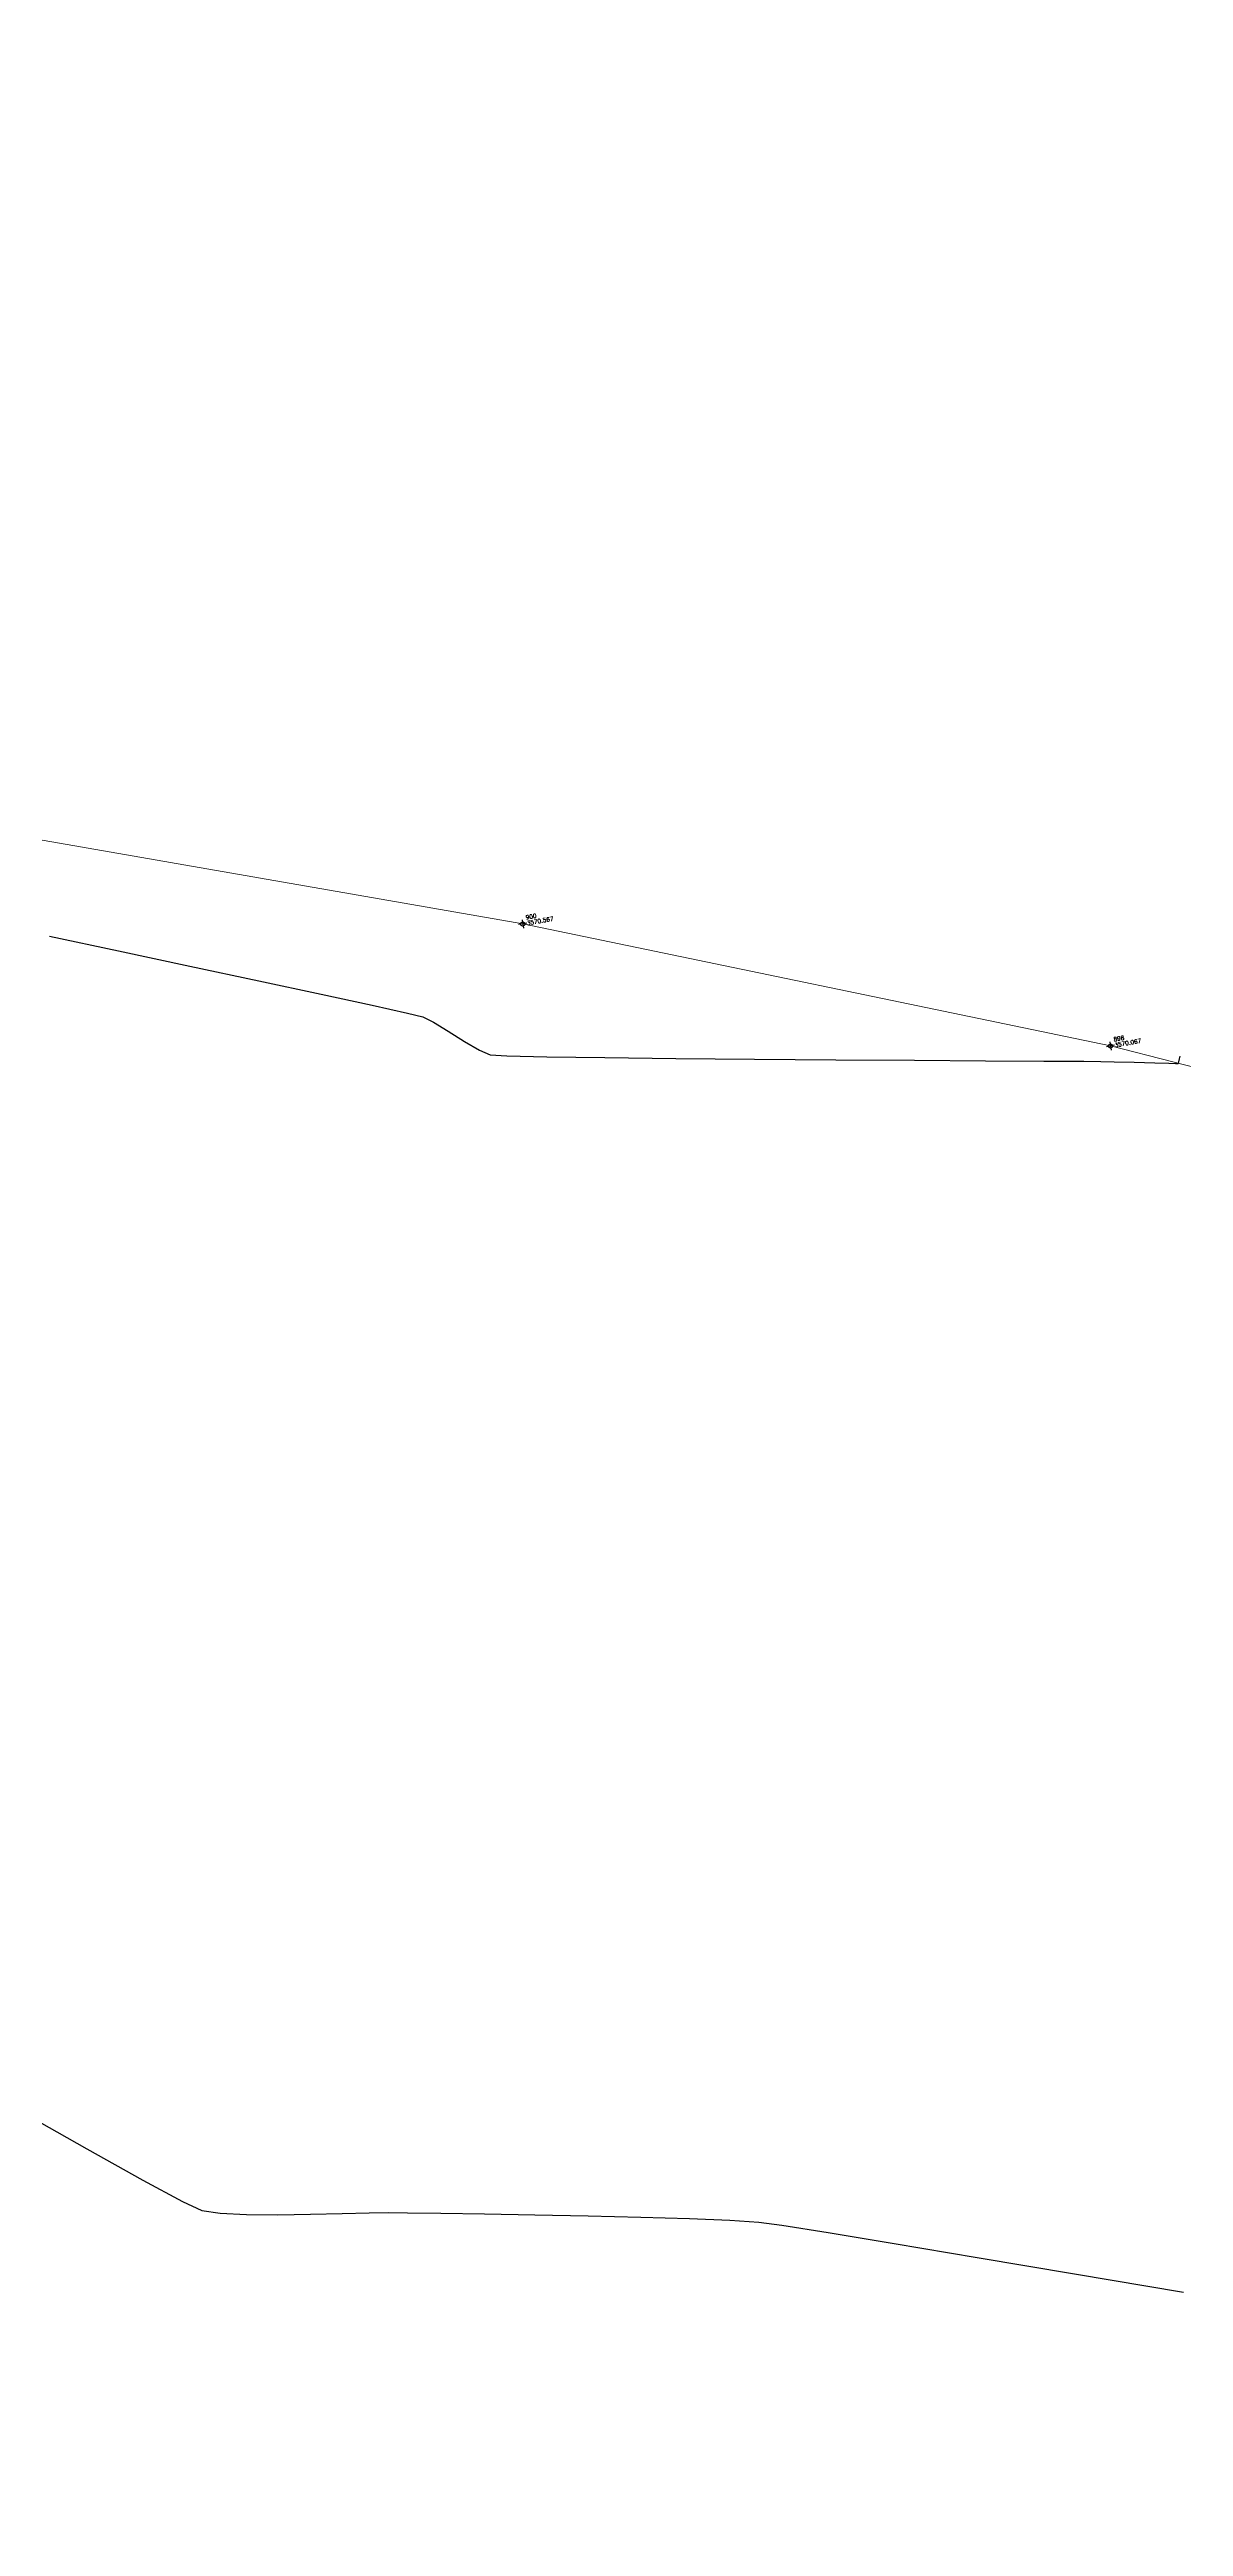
# Model space of a CAD drawing. Header units: millimetres. Extents: x 736950 to 738835, y 8500595 to 8502131.
# Drawn here: x 738230 to 738257.2, y 8501318.5 to 8501377.9 of the extents above; entities that cross this region are included whole.
import ezdxf

# ---------------------------------------------------------------- set-up
doc = ezdxf.new("R2010")
doc.units = ezdxf.units.MM
for name, color, linetype, lineweight in [('CONT-MJR', 80, 'Continuous', 30), ('pista', 251, 'Continuous', 5), ('saiwite', 5, 'Continuous', 5)]:
    doc.layers.add(name, color=color, linetype=linetype, lineweight=lineweight)
doc.styles.add('5mm', font='arial.ttf', dxfattribs={"height": 3})

msp = doc.modelspace()

# ---------------------------------------------------------------- hatches: boundary and pattern name
at = {"layer": 'pista'}
h = msp.add_hatch(dxfattribs=at)
h.set_pattern_fill('HONEY', color=256, scale=3, angle=9.94991650582834, style=0)
h.set_pattern_definition([(9.94991650582834, (1479841.21072825, -18.49207214638591), (0.4979252195647159, 0.4170677100899267), [0.375, -0.75]), (129.9499165058283, (1479841.21072825, -18.49207214638591), (-0.6101538418184378, 0.222682034283025), [0.3749999999999999, -0.7499999999999998]), (69.94991650582834, (1479841.21072825, -18.49207214638591), (-0.112228622253722, 0.6397497443729518), [-0.75, 0.375])])
h.paths.add_polyline_path([(737744.7999806425, 8501250.923935566), (737743.4751223363, 8501250.754223157), (737756.465848178, 8501242.026572531), (737763.5739612179, 8501242.006896213), (737770.002546867, 8501243.455222024), (737769.8468594846, 8501244.342704736), (737763.4750639071, 8501242.907173423), (737756.7405500773, 8501242.925815564)])
h.paths.add_polyline_path([(737794.2809870465, 8501256.017245878), (737809.7820272583, 8501263.709828075), (737823.391616501, 8501273.483615467), (737837.0791595323, 8501280.557800073), (737851.5530432165, 8501285.77819753), (737870.8510758049, 8501293.050216693, -0.9976846880626209), (737871.0089264096, 8501292.63424804), (737865.2748787645, 8501289.581801567, 0.7845063948290762), (737866.1540430214, 8501286.121818589), (737883.2588851704, 8501291.348365877), (737897.4188924351, 8501296.516943583), (737903.2981396064, 8501301.44146652, -0.5512150924587264), (737904.1219025984, 8501301.177325813), (737906.855912117, 8501297.98174819, 0.5618964424650519), (737910.2738656431, 8501298.536066804), (737914.22079628, 8501308.558674501), (737925.6412323939, 8501300.72656757, 0.340189525830376), (737928.7023693406, 8501300.894137181), (737936.9171069289, 8501306.117412793, -0.358727273887905), (737938.1716059428, 8501305.962964654), (737943.1732157968, 8501301.051021611, 0.3417074120720416), (737946.0555081918, 8501300.709858142), (737955.8779356404, 8501307.072689936), (737971.8320576148, 8501314.464803053), (737988.5677626224, 8501323.411181662), (738023.1375471824, 8501336.282937778), (738044.4246208373, 8501357.728329657), (738061.4456776979, 8501362.208386911), (738078.9085143938, 8501363.070318012), (738112.0997810266, 8501372.051506756), (738118.6561313582, 8501373.365123207), (738128.3493353954, 8501376.976906104), (738155.2251721952, 8501366.826195797), (738176.6167526407, 8501363.543890122), (738193.8053773039, 8501353.328603027), (738204.7313956148, 8501340.877429372), (738207.705198212, 8501335.751671141), (738214.35685511, 8501331.742925933), (738229.9282901662, 8501313.374534177), (738233.5603594936, 8501308.186787868), (738234.53883727, 8501308.358438132), (738230.6417003467, 8501313.924784988), (738214.9478837823, 8501332.43754055), (738208.3676942562, 8501336.403214611), (738205.4657963786, 8501341.405035153), (738194.387784551, 8501354.029418997), (738176.9261677533, 8501364.406946706), (738155.4549153853, 8501367.70147717), (738128.3514754312, 8501377.93815071), (738118.4090486554, 8501374.233504975), (738111.8936108743, 8501372.928085677), (738078.7671659255, 8501363.964436961), (738061.3074614278, 8501363.102660457), (738043.958527311, 8501358.536303693), (738022.6381405202, 8501337.057350922), (737988.196920163, 8501324.233464561), (737971.4304040315, 8501315.270615296), (737955.4419368334, 8501307.862588815), (737945.5806043665, 8501301.47455489, -0.3391433520832071), (737943.8038299843, 8501301.693147572), (737938.8116631231, 8501306.59581691, 0.3560082385246841), (737936.4342009705, 8501306.876887502), (737928.158540546, 8501301.61487459, -0.3502196171718997), (737926.1502499409, 8501301.468794718), (737914.5128481541, 8501309.44969617, 0.4302069892023044), (737913.4330382891, 8501309.014522241), (737909.4507249827, 8501298.90206584, -0.5704007069138802), (737907.5397775185, 8501298.566836312), (737904.9064502402, 8501301.644734057, 0.4931454261128044), (737902.7202336333, 8501302.131411942), (737896.9620044216, 8501297.308254998), (737882.9728831241, 8501292.20205278), (737866.0373022418, 8501287.027224885, -0.7384715771871906), (737865.6977918843, 8501288.787355538), (737871.5108758068, 8501291.881875956, 0.9119586051647783), (737870.5337161538, 8501293.892406015), (737851.2416702455, 8501286.62264278), (737836.7183275839, 8501281.384406622), (737822.9200107896, 8501274.252970394), (737809.3164408724, 8501264.483505804), (737793.8201376351, 8501256.79327439), (737778.9884914039, 8501246.402265295), (737769.846859484, 8501244.34270474), (737770.0025468671, 8501243.455222024), (737779.3594973255, 8501245.563292695)])
h.paths.add_polyline_path([(738260.5182952256, 8501271.251537092), (738234.538837269, 8501308.358438132), (738233.56035949, 8501308.186787868), (738259.6897886079, 8501270.86568047), (738269.3749442189, 8501234.589470252), (738274.5057655985, 8501215.583008338), (738279.7983711922, 8501189.602392923), (738280.7089290785, 8501189.641305126), (738275.382018582, 8501215.790318219), (738270.2441657205, 8501234.822827347)])

# ---------------------------------------------------------------- linework, layer by layer
at = {"linetype": 'Continuous', "extrusion": (-0.172787269436437, 0.9849591664230046, 0)}
for points, elevation in [([(-2196063.965162654, 0), (-2196063.765162654, 0)], 8245930.757062788), ([(-2196077.339162654, 0), (-2196077.139162655, 0)], 8245925.439062789)]:
    msp.add_lwpolyline(points, dxfattribs=dict(at, elevation=elevation))
at = {"linetype": 'Continuous', "extrusion": (0.9849591664230046, 0.172787269436437, 0)}
for points, elevation in [([(8245930.857062787, 0), (8245930.657062787, 0)], 2196063.865162654), ([(8245925.539062788, 0), (8245925.339062788, 0)], 2196077.239162655)]:
    msp.add_lwpolyline(points, dxfattribs=dict(at, elevation=elevation))
at = {"linetype": 'Continuous'}
for centre in [(738241.3745674791, 8501356.963627862), (738255.4662940697, 8501354.036471955)]:
    msp.add_circle(centre, 0.05, dxfattribs=at)
at = {"layer": 'CONT-MJR', "extrusion": (-0.209184513190064, -0.9778761881963565, 0), "elevation": -8467700.541847937}
msp.add_lwpolyline([(-1056454.589376825, 3570.000000000003), (-1056452.900704146, 3570.000000000003)], dxfattribs=at)
at = {"layer": 'CONT-MJR'}
for points, elevation in [([(738231.6801361475, 8501356.314392509), (738233.3880173845, 8501355.950490527)], 3570), ([(738233.3880173845, 8501355.950490527), (738235.043907663, 8501355.597839177)], 3570), ([(738235.043907663, 8501355.597839177), (738236.539247591, 8501355.278346905)], 3570), ([(738238.6140388286, 8501354.826473387), (738238.976371354, 8501354.737909028)], 3570), ([(738238.976371354, 8501354.737909028), (738239.2315747124, 8501354.605647745)], 3570), ([(738240.3336316226, 8501353.93633297), (738240.5906520399, 8501353.820123613)], 3570), ([(738245.0453436526, 8501353.738675298), (738246.9317496695, 8501353.721981712)], 3570), ([(738253.8655064456, 8501353.675262889), (738254.8288455254, 8501353.669493992)], 3570), ([(738254.8288455254, 8501353.669493992), (738255.237291243, 8501353.666448187)], 3570), ([(738255.237291243, 8501353.666448187), (738255.5557016375, 8501353.658447424)], 3570), ([(738255.5557016375, 8501353.658447424), (738256.0294963343, 8501353.644830124)], 3570), ([(738257.0921888711, 8501353.618839342), (738257.0959820788, 8501353.625362815)], 3570), ([(738257.0959820788, 8501353.625362815), (738257.106300228, 8501353.657938605)], 3570), ([(738257.1238464785, 8501353.729020726), (738257.1377748011, 8501353.790781029)], 3570), ([(738230.9245587981, 8501327.57824406), (738232.2640502524, 8501326.829822067)], 3565), ([(738232.2640502524, 8501326.829822067), (738233.2150204356, 8501326.317129342)], 3565), ([(738234.1173818175, 8501326.0346995), (738234.7495761048, 8501326.005224729)], 3565), ([(738235.4986153775, 8501326.0015767), (738236.2887147941, 8501326.014129318)], 3565), ([(738237.6889546969, 8501326.049332086), (738238.1475254999, 8501326.052730046)], 3565), ([(738238.6096171843, 8501326.045982061), (738239.4081314057, 8501326.035144785)], 3565), ([(738240.455138252, 8501326.019979246), (738241.662707809, 8501326.00024648)], 3565), ([(738241.662707809, 8501326.00024648), (738242.942910165, 8501325.97570751)], 3565), ([(738247.0314493106, 8501325.824710263), (738247.5891900763, 8501325.747013452)], 3565), ([(738247.5891900763, 8501325.747013452), (738248.6941298221, 8501325.571379514)], 3565)]:
    msp.add_lwpolyline(points, dxfattribs=dict(at, elevation=elevation))
at = {"layer": 'CONT-MJR', "extrusion": (0.2107950049854826, 0.9775302889799223, 0), "elevation": 8465948.85693461}
msp.add_lwpolyline([(1070394.650736259, 3570.000000000013), (1070393.396319696, 3570.000000000013)], dxfattribs=at)
at = {"layer": 'CONT-MJR', "extrusion": (-0.2157017434768602, -0.9764592965715688, 0), "elevation": -8460466.309913639}
msp.add_lwpolyline([(-1112897.969237761, 3570.000000000013), (-1112897.100219406, 3570.000000000013)], dxfattribs=at)
at = {"layer": 'CONT-MJR', "extrusion": (0.5211242262199852, 0.8534808380078734, 0), "elevation": 7640457.601349946}
msp.add_lwpolyline([(3800188.802675218, 3570.000000000013), (3800188.385824621, 3570.000000000013)], dxfattribs=at)
at = {"layer": 'CONT-MJR', "extrusion": (-0.5290252965993681, -0.8486060543962378, 0), "elevation": -7604848.221237068}
msp.add_lwpolyline([(-3870956.943409441, 3570), (-3870956.484303141, 3570)], dxfattribs=at)
at = {"layer": 'CONT-MJR', "extrusion": (-0.5059268692416788, -0.8625763751571878, 0), "elevation": -7706562.683072566}
msp.add_lwpolyline([(-3664275.123853907, 3570.000000000004), (-3664274.710345564, 3570.000000000004)], dxfattribs=at)
at = {"layer": 'CONT-MJR', "extrusion": (-0.05498988238958856, -0.9984869116992869, 0), "elevation": -8529086.284373341}
msp.add_lwpolyline([(269635.1207303363, 3570.000000000004), (269635.5245210254, 3570.000000000004)], dxfattribs=at)
at = {"layer": 'CONT-MJR', "extrusion": (-0.02198946669357263, -0.9997582024442373, 0), "elevation": -8515531.717095906}
msp.add_lwpolyline([(551122.2527742649, 3570.000000000013), (551123.2121325157, 3570.000000000013)], dxfattribs=at)
at = {"layer": 'CONT-MJR', "extrusion": (-0.01423189419120011, -0.9998987214651944, 0), "elevation": -8510999.35353106}
msp.add_lwpolyline([(617176.817461, 3570), (617178.209248143, 3570)], dxfattribs=at)
at = {"layer": 'CONT-MJR', "extrusion": (-0.01078313449673804, -0.9999418603151011, 0), "elevation": -8508820.0682632}
msp.add_lwpolyline([(646529.18240254, 3570), (646530.8832408555, 3570)], dxfattribs=at)
at = {"layer": 'CONT-MJR', "extrusion": (-0.007629393846607796, -0.9999708957512381, 0), "elevation": -8506738.673066545}
msp.add_lwpolyline([(673365.2698529973, 3570.000000000013), (673367.218555659, 3570.000000000013)], dxfattribs=at)
at = {"layer": 'CONT-MJR', "extrusion": (-0.00681422333855683, -0.9999767829106296, 0), "elevation": -8506186.923175972}
msp.add_lwpolyline([(680301.6175650378, 3570.000000000013), (680303.5050680769, 3570.000000000013)], dxfattribs=at)
at = {"layer": 'CONT-MJR', "extrusion": (-0.006269927538034265, -0.9999803438111511, 0), "elevation": -8505815.368858093}
msp.add_lwpolyline([(684933.3850201592, 3570), (684935.0878994612, 3570)], dxfattribs=at)
at = {"layer": 'CONT-MJR', "extrusion": (-0.005959581224530691, -0.9999822415381326, 0), "elevation": -8505602.388173632}
msp.add_lwpolyline([(687574.8526765811, 3570), (687576.2475071353, 3570)], dxfattribs=at)
at = {"layer": 'CONT-MJR', "extrusion": (-0.02873917303086446, -0.999586944659394, 0), "elevation": -8519058.983077528}
msp.add_lwpolyline([(493629.2155052733, 3570.000000000004), (493629.7157911813, 3570.000000000004)], dxfattribs=at)
at = {"layer": 'CONT-MJR', "extrusion": (-0.02643768676439168, -0.9996504632713116, 0), "elevation": -8517899.889995595}
msp.add_lwpolyline([(513242.3574480935, 3570.000000000002), (513242.6897975361, 3570.000000000002)], dxfattribs=at)
at = {"layer": 'CONT-MJR', "extrusion": (-0.02029380096454561, -0.9997940596154848, 0), "elevation": -8514584.887446294}
msp.add_lwpolyline([(565580.0465795754, 3570.00000000001), (565580.2128436804, 3570.00000000001)], dxfattribs=at)
at = {"layer": 'CONT-MJR', "extrusion": (-0.002424705678397615, -0.999997060396866, 0), "elevation": -8503118.683693904}
msp.add_lwpolyline([(717641.5774637243, 3570.00000000001), (717641.6332941675, 3570.00000000001)], dxfattribs=at)
at = {"layer": 'CONT-MJR', "extrusion": (0.08182639049532738, -0.9966465982576304, 0), "elevation": -8412436.251690043}
msp.add_lwpolyline([(1431416.492175772, 3570.000000000013), (1431416.500523623, 3570.000000000013)], dxfattribs=at)
at = {"layer": 'CONT-MJR', "extrusion": (0.9708589873623469, -0.2396514691333202, 0), "elevation": -1320618.347111218}
msp.add_lwpolyline([(8430540.003678434, 3570.000000000013), (8430540.076894132, 3570.000000000013)], dxfattribs=at)
at = {"layer": 'CONT-MJR', "extrusion": (-0.4938015252215336, -0.8695746395157158, 0), "elevation": -7757078.420769432}
msp.add_lwpolyline([(-3556023.507036785, 3565), (-3556021.634442233, 3565)], dxfattribs=at)
at = {"layer": 'CONT-MJR', "extrusion": (-0.4253414125372584, -0.905032973311365, 0), "elevation": -8007981.792340446}
msp.add_lwpolyline([(-2947840.742580813, 3565.00000000001), (-2947840.231221628, 3565.00000000001)], dxfattribs=at)
at = {"layer": 'CONT-MJR', "extrusion": (-0.1461234980581915, -0.9892663561019539, 0), "elevation": -8517949.179999594}
msp.add_lwpolyline([(-511933.7674047934, 3565.000000000013), (-511933.3230710133, 3565.000000000013)], dxfattribs=at)
at = {"layer": 'CONT-MJR', "extrusion": (-0.004870220292260169, -0.9999881404068275, 0), "elevation": -8504820.548814716}
msp.add_lwpolyline([(696822.6639905449, 3565.000000000003), (696823.4130387009, 3565.000000000003)], dxfattribs=at)
at = {"layer": 'CONT-MJR', "extrusion": (0.02531330530418849, -0.9996795669486183, 0), "elevation": -8479914.707730953}
msp.add_lwpolyline([(953196.3942942556, 3565), (953197.1499111009, 3565)], dxfattribs=at)
at = {"layer": 'CONT-MJR', "extrusion": (0.02492089368957684, -0.9996894263008451, 0), "elevation": -8480288.21808915}
msp.add_lwpolyline([(949868.4093750955, 3565.000000000003), (949869.0544406181, 3565.000000000003)], dxfattribs=at)
at = {"layer": 'CONT-MJR', "extrusion": (-0.01460157311279123, -0.9998933913486138, 0), "elevation": -8511199.17611033}
msp.add_lwpolyline([(614026.7110375764, 3565.000000000012), (614027.1731785291, 3565.000000000012)], dxfattribs=at)
at = {"layer": 'CONT-MJR', "extrusion": (-0.01448314184357377, -0.9998951138006122, 0), "elevation": -8511126.389429692}
msp.add_lwpolyline([(615036.0661801808, 3565.000000000004), (615037.1132968548, 3565.000000000004)], dxfattribs=at)
at = {"layer": 'CONT-MJR', "extrusion": (-0.02338202665186079, -0.9997266030418777, 0), "elevation": -8516263.355212424}
msp.add_lwpolyline([(539262.8789950691, 3565.000000000006), (539264.144246226, 3565.000000000006)], dxfattribs=at)
at = {"layer": 'CONT-MJR', "extrusion": (-0.03000192055801591, -0.9995498410598798, 0), "elevation": -8519647.74232115}
msp.add_lwpolyline([(482855.774911873, 3565.000000000004), (482856.9371132618, 3565.000000000004)], dxfattribs=at)
at = {"layer": 'CONT-MJR', "extrusion": (-0.04158223649759873, -0.9991350847647469, 0), "elevation": -8524670.878502151}
msp.add_lwpolyline([(384102.705241216, 3565.00000000001), (384103.6766026333, 3565.00000000001)], dxfattribs=at)
at = {"layer": 'CONT-MJR', "extrusion": (-0.06660209229168952, -0.9977796155977379, 0), "elevation": -8531618.410373189}
msp.add_lwpolyline([(170401.0591035025, 3565.00000000001), (170401.7520765882, 3565.00000000001)], dxfattribs=at)
at = {"layer": 'CONT-MJR', "extrusion": (-0.1626567048812418, -0.9866827232485511, 0), "elevation": -8508192.165961329}
msp.add_lwpolyline([(-654380.3726045337, 3565.00000000001), (-654378.7676444073, 3565.00000000001)], dxfattribs=at)
at = {"layer": 'CONT-MJR', "extrusion": (-0.1652111391215699, -0.9862582215171407, 0), "elevation": -8506469.15043514}
msp.add_lwpolyline([(-676408.2326263668, 3565.000000000013), (-676406.2111671097, 3565.000000000013)], dxfattribs=at)
at = {"layer": 'CONT-MJR', "extrusion": (-0.1665186328689467, -0.9860383080324299, 0), "elevation": -8505564.854663765}
msp.add_lwpolyline([(-687683.9920477093, 3565), (-687681.6237594993, 3565)], dxfattribs=at)
at = {"layer": 'CONT-MJR', "extrusion": (-0.167173330204388, -0.9859275215087441, 0), "elevation": -8505106.355790434}
msp.add_lwpolyline([(-693329.2069725121, 3565.000000000004), (-693326.5615319178, 3565.000000000004)], dxfattribs=at)
at = {"layer": 'saiwite'}
for p, q in [((738227.0209752459, 8501359.462088788), (738241.3745674791, 8501356.963627862)), ((738241.3745674791, 8501356.963627862), (738255.4662940697, 8501354.036471955)), ((738255.4662940697, 8501354.036471955), (738277.9376196052, 8501348.264414378))]:
    msp.add_line(p, q, dxfattribs=at)

# ---------------------------------------------------------------- texts
at = {"color": 2, "char_height": 0.1, "attachment_point": 1, "rotation": 9.94991650582834, "style": '5mm'}
for s, insert, width in [('\\Ftxt.shx;\\W1.0000000000;\\T1.0000000000;\\o\\l900', (738241.4402338146, 8501357.168048829), 0.3666666666666667), ('\\Ftxt.shx;\\W1.0000000000;\\T1.0000000000;\\o\\l898', (738255.5319604052, 8501354.240892924), 0.4)]:
    msp.add_mtext(s, dxfattribs=dict(at, insert=insert, width=width))
at = {"color": 1, "char_height": 0.1, "attachment_point": 1, "rotation": 9.94991650582834, "style": '5mm'}
for s, insert, width in [('\\Ftxt.shx;\\W1.0000000000;\\T1.0000000000;\\o\\l3570.567', (738241.4644240325, 8501357.030154545), 0.8166666666666667), ('\\Ftxt.shx;\\W1.0000000000;\\T1.0000000000;\\o\\l3570.067', (738255.556150623, 8501354.10299864), 0.8)]:
    msp.add_mtext(s, dxfattribs=dict(at, insert=insert, width=width))

doc.saveas('drawing.dxf')
